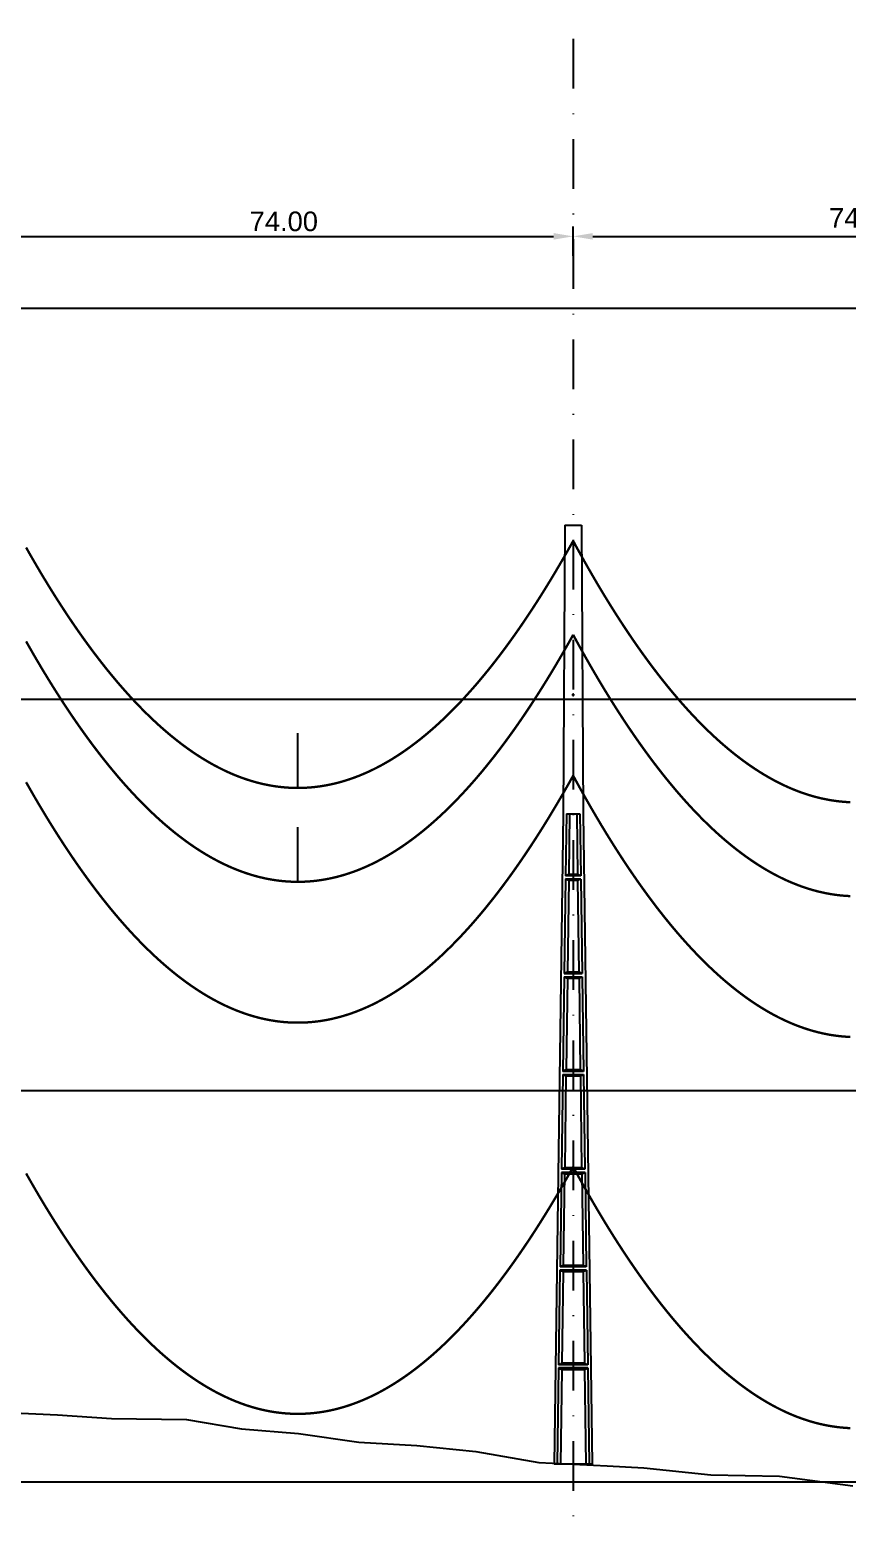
# Model space of a CAD drawing. Header units: metres. Extents: x -121 to 9872, y 3505 to 10721.
# Drawn here: x 1352.9 to 1457.3, y 9643.8 to 9835.5 of the extents above; entities that cross this region are included whole.
import ezdxf

# ---------------------------------------------------------------- set-up
doc = ezdxf.new("R2010")
doc.units = ezdxf.units.M
doc.header["$PDMODE"] = 2
doc.linetypes.add('DASHDOT', pattern=[25.4, 12.7, -6.35, 0, -6.35])
for name, color, linetype in [('CON-EOL- CA MAGNOLIA', 210, 'Continuous'), ('CON-EOL- CA ORCHID', 240, 'Continuous'), ('CON-EOL- FO', 101, 'Continuous'), ('CON-EOL- PROJEÇÃO', 22, 'Continuous'), ('cotas', 7, 'Continuous'), ('Grade', 9, 'Continuous'), ('Ind.Rot', 8, 'DASHDOT'), ('Modelo_CotaTerreno_Perfil', 7, 'Continuous'), ('POSTE DT', 7, 'Continuous')]:
    doc.layers.add(name, color=color, linetype=linetype)
doc.styles.get("Standard").update_dxf_attribs({"font": 'arial.ttf'})
doc.dimstyles.new('ISO-25', dxfattribs={"dimtxt": 2.5, "dimasz": 2.5, "dimexe": 1.25, "dimexo": 0.625, "dimtad": 1, "dimzin": 1, "dimtxsty": 'Standard', "dimcen": 2.5, "dimaunit": 1, "dimadec": 3, "dimazin": 3, "dimtfac": 1, "dimtmove": 0, "dimatfit": 3, "dimfxlon": 1, "dimarcsym": 0})

# ---------------------------------------------------------------- blocks, each defined once
blk = doc.blocks.new('*U1')
at = {"layer": 'POSTE DT', "extrusion": (0, 1, 0)}
for p, q in [((-3.31, 378.23), (-4.05, 262)), ((-3.31, 378.23), (3.31, 378.23)), ((3.31, 378.23), (4.06, 262)), ((-4.05, 262), (-7.72, 0)), ((-4.05, 262), (-4.05, 262)), ((-2.73, 262), (-3.08, 237.05)), ((-2.73, 262), (2.75, 262)), ((-1.42, 262), (-1.77, 237.57)), ((1.43, 262), (1.77, 237.57)), ((2.75, 262), (3.1, 237.05)), ((4.06, 262), (7.72, 0)), ((-3.1, 235.74), (-3.63, 197.65)), ((3.11, 235.73), (-3.1, 235.74)), ((3.1, 237.05), (-3.08, 237.05)), ((3.11, 235.73), (3.65, 197.65)), ((-1.8, 235.21), (-2.32, 198.19)), ((1.8, 235.21), (2.32, 198.19)), ((-3.65, 196.34), (-4.19, 158.25)), ((-2.35, 195.8), (-2.87, 158.8)), ((2.35, 195.8), (2.87, 158.8)), ((3.66, 196.34), (4.2, 158.25)), ((-4.21, 156.94), (-4.74, 118.85)), ((-2.9, 156.39), (-3.42, 119.41)), ((2.91, 156.39), (3.42, 119.41)), ((4.21, 156.94), (4.75, 118.85)), ((-4.76, 117.54), (-5.29, 79.45)), ((4.77, 117.54), (-4.76, 117.54)), ((4.75, 118.85), (-4.74, 118.85)), ((-3.46, 116.98), (-3.97, 80.02)), ((3.46, 116.98), (3.98, 80.02)), ((4.77, 117.54), (5.3, 79.45)), ((5.3, 79.45), (-5.29, 79.45)), ((-5.31, 78.14), (-5.85, 40.06)), ((5.32, 78.14), (-5.31, 78.14)), ((-4.01, 77.57), (-4.53, 40.63)), ((4.01, 77.57), (4.53, 40.63)), ((5.32, 78.14), (5.85, 40.06)), ((-5.86, 38.74), (-6.41, 0)), ((5.87, 38.74), (-5.86, 38.74)), ((5.85, 40.06), (-5.85, 40.06)), ((-4.56, 38.17), (-5.1, 0)), ((4.56, 38.17), (5.1, 0)), ((5.87, 38.74), (6.41, 0)), ((-6.41, 0), (-7.72, 0)), ((-5.1, 0), (-6.41, 0)), ((5.1, 0), (-5.1, 0)), ((6.41, 0), (5.1, 0)), ((7.72, 0), (6.41, 0))]:
    blk.add_line(p, q, dxfattribs=at)
at = {"layer": 'POSTE DT', "ltscale": 3}
for points in [[(-3.65, 196.34), (3.66, 196.34)], [(-3.63, 197.65), (3.65, 197.65)], [(4.2, 158.25), (-4.19, 158.25)], [(-4.21, 156.94), (4.21, 156.94)]]:
    blk.add_lwpolyline(points, dxfattribs=at)
at = {"layer": 'POSTE DT'}
for points, knots in [([(0.25, 309.94), (0.25, 309.93), (0.25, 309.93), (0.25, 309.92), (0.25, 309.91), (0.25, 309.9), (0.25, 309.89), (0.24, 309.85), (0.22, 309.82), (0.19, 309.77), (0.16, 309.74), (0.11, 309.71), (0.08, 309.7), (0.01, 309.68), (-0.02, 309.68), (-0.08, 309.7), (-0.11, 309.71), (-0.16, 309.74), (-0.18, 309.76), (-0.21, 309.8), (-0.22, 309.82), (-0.24, 309.85), (-0.24, 309.87), (-0.25, 309.89), (-0.25, 309.9), (-0.25, 309.92), (-0.25, 309.92), (-0.25, 309.93), (-0.25, 309.94), (-0.25, 309.95), (-0.25, 309.95), (-0.25, 309.96), (-0.25, 309.97), (-0.24, 310), (-0.23, 310.02), (-0.21, 310.07), (-0.2, 310.09), (-0.15, 310.14), (-0.13, 310.15), (-0.07, 310.18), (-0.03, 310.19), (0.03, 310.19), (0.06, 310.18), (0.12, 310.16), (0.14, 310.14), (0.18, 310.11), (0.2, 310.09), (0.21, 310.06), (0.22, 310.05), (0.23, 310.04), (0.24, 310.01), (0.24, 309.99), (0.25, 309.97), (0.25, 309.96), (0.25, 309.95), (0.25, 309.94), (0.25, 309.94), (0.25, 309.94), (0.25, 309.94)], [-54.728303, -54.728303, -54.728303, -54.728303, -54.309038, -54.309038, -53.647169, -53.647169, -52.532885, -52.532885, -48.86224, -48.86224, -45.282765, -45.282765, -41.52867, -41.52867, -37.867486, -37.867486, -34.454589, -34.454589, -31.301423, -31.301423, -28.48103, -28.48103, -26.961755, -26.961755, -25.7544, -25.7544, -25.136228, -25.136228, -24.64409, -24.64409, -24.094201, -24.094201, -23.191199, -23.191199, -20.494482, -20.494482, -17.342863, -17.342863, -13.645538, -13.645538, -9.835989, -9.835989, -6.296781, -6.296781, -3.005029, -3.005029, 0, 0, 0, 1.527594, 1.527594, 3.697216, 3.697216, 4.489727, 4.489727, 5.01438, 5.01438, 5.095313, 5.095313, 5.095313, 5.095313]), ([(-3.1, 235.74), (-2.88, 235.65), (-2.67, 235.56), (-2.23, 235.39), (-2.02, 235.3), (-1.8, 235.21)], [0.055576, 0.055576, 0.055576, 0.055576, 56.767409, 56.767409, 113.50757, 113.50757, 113.50757, 113.50757]), ([(-1.77, 237.57), (-1.99, 237.49), (-2.21, 237.4), (-2.64, 237.22), (-2.86, 237.14), (-3.08, 237.05)], [0, 0, 0, 0, 56.660495, 56.660495, 113.412826, 113.412826, 113.412826, 113.412826]), ([(1.77, 237.57), (1.18, 237.57), (0.59, 237.57), (-0.59, 237.57), (-1.18, 237.57), (-1.77, 237.57)], [0, 0, 0, 0, 67.306894, 67.306894, 134.614447, 134.614447, 134.614447, 134.614447]), ([(3.1, 237.05), (2.87, 237.14), (2.65, 237.23), (2.21, 237.4), (1.99, 237.49), (1.77, 237.57)], [0, 0, 0, 0, 56.738948, 56.738948, 113.38731, 113.38731, 113.38731, 113.38731]), ([(1.8, 235.21), (2.02, 235.3), (2.24, 235.38), (2.68, 235.56), (2.89, 235.65), (3.11, 235.73)], [0, 0, 0, 0, 56.845349, 56.845349, 113.599799, 113.599799, 113.599799, 113.599799]), ([(-1.8, 235.21), (-1.2, 235.21), (-0.6, 235.21), (0.6, 235.21), (1.2, 235.21), (1.8, 235.21)], [0, 0, 0, 0, 68.567797, 68.567797, 137.136247, 137.136247, 137.136247, 137.136247]), ([(-3.65, 196.34), (-3.43, 196.25), (-3.22, 196.16), (-2.78, 195.98), (-2.57, 195.89), (-2.35, 195.8)], [0.054307, 0.054307, 0.054307, 0.054307, 63.527131, 63.527131, 127.063246, 127.063246, 127.063246, 127.063246]), ([(-2.32, 198.19), (-2.54, 198.1), (-2.76, 198.01), (-3.2, 197.83), (-3.41, 197.74), (-3.63, 197.65)], [0, 0, 0, 0, 63.412073, 63.412073, 126.777421, 126.777421, 126.777421, 126.777421]), ([(-2.35, 195.8), (-1.57, 195.8), (-0.78, 195.8), (0.79, 195.8), (1.57, 195.8), (2.35, 195.8)], [0, 0, 0, 0, 89.585713, 89.585713, 179.17191, 179.17191, 179.17191, 179.17191]), ([(2.32, 198.19), (1.55, 198.19), (0.77, 198.19), (-0.77, 198.19), (-1.55, 198.19), (-2.32, 198.19)], [0, 0, 0, 0, 88.31008, 88.31008, 176.620652, 176.620652, 176.620652, 176.620652]), ([(3.65, 197.65), (3.43, 197.74), (3.2, 197.83), (2.76, 198.01), (2.54, 198.1), (2.32, 198.19)], [0, 0, 0, 0, 63.488119, 63.488119, 126.880939, 126.880939, 126.880939, 126.880939]), ([(2.35, 195.8), (2.57, 195.89), (2.79, 195.98), (3.23, 196.16), (3.45, 196.25), (3.66, 196.34)], [0, 0, 0, 0, 63.60246, 63.60246, 127.109696, 127.109696, 127.109696, 127.109696]), ([(-2.87, 158.8), (-3.09, 158.71), (-3.31, 158.62), (-3.75, 158.43), (-3.97, 158.34), (-4.19, 158.25)], [0, 0, 0, 0, 70.301707, 70.301707, 140.590947, 140.590947, 140.590947, 140.590947]), ([(2.87, 158.8), (1.92, 158.8), (0.96, 158.8), (-0.96, 158.8), (-1.91, 158.8), (-2.87, 158.8)], [0, 0, 0, 0, 109.314454, 109.314454, 218.629264, 218.629264, 218.629264, 218.629264]), ([(4.2, 158.25), (3.98, 158.34), (3.76, 158.44), (3.31, 158.62), (3.09, 158.71), (2.87, 158.8)], [0, 0, 0, 0, 70.379198, 70.379198, 140.659718, 140.659718, 140.659718, 140.659718]), ([(-4.21, 156.94), (-3.99, 156.85), (-3.77, 156.75), (-3.34, 156.57), (-3.12, 156.48), (-2.9, 156.39)], [0.053423, 0.053423, 0.053423, 0.053423, 70.429742, 70.429742, 140.90167, 140.90167, 140.90167, 140.90167]), ([(-2.9, 156.39), (-1.94, 156.39), (-0.97, 156.39), (0.97, 156.39), (1.94, 156.39), (2.91, 156.39)], [0, 0, 0, 0, 110.60219, 110.60219, 221.20473, 221.20473, 221.20473, 221.20473]), ([(2.91, 156.39), (3.12, 156.48), (3.34, 156.57), (3.78, 156.75), (4, 156.85), (4.21, 156.94)], [0, 0, 0, 0, 70.506649, 70.506649, 140.914701, 140.914701, 140.914701, 140.914701]), ([(-4.76, 117.54), (-4.54, 117.45), (-4.32, 117.35), (-3.89, 117.17), (-3.67, 117.07), (-3.46, 116.98)], [0.052784, 0.052784, 0.052784, 0.052784, 77.438432, 77.438432, 154.950301, 154.950301, 154.950301, 154.950301]), ([(-3.42, 119.41), (-3.64, 119.32), (-3.86, 119.23), (-4.3, 119.04), (-4.52, 118.95), (-4.74, 118.85)], [0, 0, 0, 0, 77.299547, 77.299547, 154.618634, 154.618634, 154.618634, 154.618634]), ([(-3.46, 116.98), (-2.3, 116.98), (-1.15, 116.98), (1.15, 116.98), (2.31, 116.98), (3.46, 116.98)], [0, 0, 0, 0, 131.617604, 131.617604, 263.235447, 263.235447, 263.235447, 263.235447]), ([(3.42, 119.41), (2.28, 119.41), (1.14, 119.41), (-1.14, 119.41), (-2.28, 119.41), (-3.42, 119.41)], [0, 0, 0, 0, 130.319901, 130.319901, 260.640046, 260.640046, 260.640046, 260.640046]), ([(4.75, 118.85), (4.53, 118.95), (4.31, 119.04), (3.87, 119.23), (3.64, 119.32), (3.42, 119.41)], [0, 0, 0, 0, 77.381597, 77.381597, 154.66183, 154.66183, 154.66183, 154.66183]), ([(3.46, 116.98), (3.68, 117.07), (3.89, 117.17), (4.33, 117.35), (4.55, 117.45), (4.77, 117.54)], [0, 0, 0, 0, 77.520013, 77.520013, 154.938747, 154.938747, 154.938747, 154.938747]), ([(-3.97, 80.02), (-4.19, 79.93), (-4.41, 79.83), (-4.85, 79.64), (-5.07, 79.55), (-5.29, 79.45)], [0, 0, 0, 0, 84.379671, 84.379671, 168.809376, 168.809376, 168.809376, 168.809376]), ([(3.98, 80.02), (2.65, 80.02), (1.33, 80.02), (-1.32, 80.02), (-2.65, 80.02), (-3.97, 80.02)], [0, 0, 0, 0, 151.326157, 151.326157, 302.652465, 302.652465, 302.652465, 302.652465]), ([(5.3, 79.45), (5.08, 79.55), (4.86, 79.64), (4.42, 79.83), (4.2, 79.93), (3.98, 80.02)], [0, 0, 0, 0, 84.46863, 84.46863, 168.833721, 168.833721, 168.833721, 168.833721]), ([(-5.31, 78.14), (-5.09, 78.05), (-4.88, 77.95), (-4.44, 77.76), (-4.23, 77.67), (-4.01, 77.57)], [0.052308, 0.052308, 0.052308, 0.052308, 84.527725, 84.527725, 169.158824, 169.158824, 169.158824, 169.158824]), ([(-4.01, 77.57), (-2.67, 77.57), (-1.34, 77.57), (1.34, 77.57), (2.67, 77.57), (4.01, 77.57)], [0, 0, 0, 0, 152.632212, 152.632212, 305.264569, 305.264569, 305.264569, 305.264569]), ([(4.01, 77.57), (4.23, 77.67), (4.45, 77.76), (4.88, 77.95), (5.1, 78.05), (5.32, 78.14)], [0, 0, 0, 0, 84.616316, 84.616316, 169.129178, 169.129178, 169.129178, 169.129178]), ([(-5.86, 38.74), (-5.65, 38.65), (-5.43, 38.55), (-5, 38.36), (-4.78, 38.26), (-4.56, 38.17)], [0.026524, 0.026524, 0.026524, 0.026524, 91.679563, 91.679563, 183.466041, 183.466041, 183.466041, 183.466041]), ([(-4.53, 40.63), (-4.75, 40.53), (-4.97, 40.44), (-5.41, 40.25), (-5.63, 40.15), (-5.85, 40.06)], [0, 0, 0, 0, 91.523648, 91.523648, 183.126775, 183.126775, 183.126775, 183.126775]), ([(-4.56, 38.17), (-3.04, 38.17), (-1.52, 38.17), (1.52, 38.17), (3.04, 38.17), (4.56, 38.17)], [0, 0, 0, 0, 173.646192, 173.646192, 347.292451, 347.292451, 347.292451, 347.292451]), ([(4.53, 40.63), (3.02, 40.63), (1.51, 40.63), (-1.51, 40.63), (-3.02, 40.63), (-4.53, 40.63)], [0, 0, 0, 0, 172.33304, 172.33304, 344.666151, 344.666151, 344.666151, 344.666151]), ([(5.85, 40.06), (5.63, 40.15), (5.41, 40.25), (4.97, 40.44), (4.75, 40.53), (4.53, 40.63)], [0, 0, 0, 0, 91.621326, 91.621326, 183.137324, 183.137324, 183.137324, 183.137324]), ([(4.56, 38.17), (4.78, 38.26), (5, 38.36), (5.43, 38.55), (5.65, 38.65), (5.87, 38.74)], [0, 0, 0, 0, 91.776928, 91.776928, 183.448614, 183.448614, 183.448614, 183.448614])]:
    blk.add_open_spline(points, degree=3, knots=knots, dxfattribs=at)
blk = doc.blocks.new('*D59')
at = {"layer": 'cotas', "color": 0, "lineweight": -2, "transparency": 16777216}
for p, q in [((1348.31, 9808.17), (1348.31, 9810.42)), ((1422.31, 9808.17), (1422.31, 9810.42)), ((1350.81, 9809.17), (1419.81, 9809.17))]:
    blk.add_line(p, q, dxfattribs=at)
at = {"layer": 'cotas', "color": 0, "transparency": 16777216}
for points in [[(1350.81, 9809.59), (1350.81, 9808.75), (1348.31, 9809.17)], [(1419.81, 9809.59), (1419.81, 9808.75), (1422.31, 9809.17)]]:
    blk.add_solid(points, dxfattribs=at)
at = {"layer": 'Defpoints', "color": 0, "transparency": 16777216}
for p in [(1422.31, 9809.17), (1348.31, 9779.01), (1422.31, 9772.24)]:
    blk.add_point(p, dxfattribs=at)
at = {"layer": 'cotas', "color": 0, "transparency": 16777216, "insert": (1385.31, 9811.07), "char_height": 2.5, "attachment_point": 5}
blk.add_mtext('74.00', dxfattribs=at)
blk = doc.blocks.new('*D60')
at = {"layer": 'cotas', "color": 0, "lineweight": -2, "transparency": 16777216}
for p, q in [((1422.31, 9806.67), (1422.31, 9810.42)), ((1496.49, 9806.67), (1496.49, 9810.42)), ((1424.81, 9809.17), (1493.99, 9809.17))]:
    blk.add_line(p, q, dxfattribs=at)
at = {"layer": 'cotas', "color": 0, "transparency": 16777216}
for points in [[(1424.81, 9809.59), (1424.81, 9808.75), (1422.31, 9809.17)], [(1493.99, 9809.59), (1493.99, 9808.75), (1496.49, 9809.17)]]:
    blk.add_solid(points, dxfattribs=at)
at = {"layer": 'Defpoints', "color": 0, "transparency": 16777216}
for p in [(1496.49, 9809.17), (1496.49, 9775.55), (1422.31, 9772.24)]:
    blk.add_point(p, dxfattribs=at)
at = {"layer": 'cotas', "color": 0, "transparency": 16777216, "insert": (1459.4, 9811.3), "char_height": 2.5, "attachment_point": 5}
blk.add_mtext('74,18', dxfattribs=at)

msp = doc.modelspace()

# ---------------------------------------------------------------- linework, layer by layer
at = {"layer": 'CON-EOL- CA MAGNOLIA'}
msp.add_line((1387.1, 9738.669), (1387.1, 9745.669), dxfattribs=at)
at = {"layer": 'CON-EOL- CA MAGNOLIA', "const_width": 0.3}
for points in [[(1352.36, 9769.403), (1352.728, 9768.753), (1353.096, 9768.111), (1353.464, 9767.475), (1353.832, 9766.846), (1354.201, 9766.225), (1354.569, 9765.61), (1354.937, 9765.002), (1355.305, 9764.402), (1355.673, 9763.808), (1356.041, 9763.221), (1356.41, 9762.641), (1356.778, 9762.069), (1357.146, 9761.503), (1357.514, 9760.944), (1357.882, 9760.392), (1358.25, 9759.847), (1358.618, 9759.309), (1358.987, 9758.778), (1359.355, 9758.254), (1359.723, 9757.737), (1360.091, 9757.227), (1360.459, 9756.723), (1360.827, 9756.227), (1361.196, 9755.738), (1361.564, 9755.255), (1361.932, 9754.78), (1362.3, 9754.312), (1362.668, 9753.85), (1363.036, 9753.395), (1363.405, 9752.948), (1363.773, 9752.507), (1364.141, 9752.073), (1364.509, 9751.646), (1364.877, 9751.226), (1365.245, 9750.813), (1365.613, 9750.407), (1365.982, 9750.008), (1366.35, 9749.616), (1366.718, 9749.23), (1367.086, 9748.852), (1367.454, 9748.481), (1367.822, 9748.116), (1368.191, 9747.759), (1368.559, 9747.408), (1368.927, 9747.064), (1369.295, 9746.727), (1369.663, 9746.397), (1370.031, 9746.074), (1370.4, 9745.758), (1370.768, 9745.449), (1371.136, 9745.146), (1371.504, 9744.851), (1371.872, 9744.562), (1372.24, 9744.281), (1372.609, 9744.006), (1372.977, 9743.738), (1373.345, 9743.477), (1373.713, 9743.223), (1374.081, 9742.976), (1374.449, 9742.736), (1374.817, 9742.503), (1375.186, 9742.276), (1375.554, 9742.057), (1375.922, 9741.844), (1376.29, 9741.638), (1376.658, 9741.44), (1377.026, 9741.248), (1377.395, 9741.063), (1377.763, 9740.884), (1378.131, 9740.713), (1378.499, 9740.549), (1378.867, 9740.391), (1379.235, 9740.241), (1379.604, 9740.097), (1379.972, 9739.96), (1380.34, 9739.831), (1380.708, 9739.708), (1381.076, 9739.591), (1381.444, 9739.482), (1381.812, 9739.38), (1382.181, 9739.284), (1382.549, 9739.196), (1382.917, 9739.114), (1383.285, 9739.039), (1383.653, 9738.971), (1384.021, 9738.91), (1384.39, 9738.856), (1384.758, 9738.809), (1385.126, 9738.769), (1385.494, 9738.735), (1385.862, 9738.708), (1386.23, 9738.689), (1386.599, 9738.676), (1386.967, 9738.67), (1387.335, 9738.671), (1387.703, 9738.679), (1388.071, 9738.693), (1388.439, 9738.715), (1388.808, 9738.744), (1389.176, 9738.779), (1389.544, 9738.821), (1389.912, 9738.87), (1390.28, 9738.926), (1390.648, 9738.989), (1391.016, 9739.059), (1391.385, 9739.136), (1391.753, 9739.219), (1392.121, 9739.31), (1392.489, 9739.407), (1392.857, 9739.511), (1393.225, 9739.622), (1393.594, 9739.74), (1393.962, 9739.865), (1394.33, 9739.997), (1394.698, 9740.136), (1395.066, 9740.281), (1395.434, 9740.434), (1395.803, 9740.593), (1396.171, 9740.759), (1396.539, 9740.933), (1396.907, 9741.112), (1397.275, 9741.299), (1397.643, 9741.493), (1398.011, 9741.694), (1398.38, 9741.902), (1398.748, 9742.116), (1399.116, 9742.337), (1399.484, 9742.566), (1399.852, 9742.801), (1400.22, 9743.043), (1400.589, 9743.292), (1400.957, 9743.548), (1401.325, 9743.811), (1401.693, 9744.08), (1402.061, 9744.357), (1402.429, 9744.64), (1402.798, 9744.931), (1403.166, 9745.228), (1403.534, 9745.532), (1403.902, 9745.844), (1404.27, 9746.162), (1404.638, 9746.487), (1405.007, 9746.818), (1405.375, 9747.157), (1405.743, 9747.503), (1406.111, 9747.856), (1406.479, 9748.215), (1406.847, 9748.582), (1407.215, 9748.955), (1407.584, 9749.335), (1407.952, 9749.722), (1408.32, 9750.117), (1408.688, 9750.518), (1409.056, 9750.926), (1409.424, 9751.341), (1409.793, 9751.762), (1410.161, 9752.191), (1410.529, 9752.627), (1410.897, 9753.069), (1411.265, 9753.519), (1411.633, 9753.976), (1412.002, 9754.439), (1412.37, 9754.909), (1412.738, 9755.387), (1413.106, 9755.871), (1413.474, 9756.362), (1413.842, 9756.86), (1414.21, 9757.366), (1414.579, 9757.878), (1414.947, 9758.397), (1415.315, 9758.923), (1415.683, 9759.456), (1416.051, 9759.995), (1416.419, 9760.542), (1416.788, 9761.096), (1417.156, 9761.657), (1417.524, 9762.225), (1417.892, 9762.799), (1418.26, 9763.381), (1418.628, 9763.97), (1418.997, 9764.565), (1419.365, 9765.168), (1419.733, 9765.777), (1420.101, 9766.394), (1420.469, 9767.018), (1420.837, 9767.648), (1421.206, 9768.286), (1421.574, 9768.93), (1421.942, 9769.582), (1422.31, 9770.24)], [(1422.31, 9770.24), (1422.679, 9769.561), (1423.048, 9768.888), (1423.417, 9768.223), (1423.786, 9767.565), (1424.155, 9766.914), (1424.524, 9766.27), (1424.893, 9765.633), (1425.262, 9765.003), (1425.631, 9764.379), (1426, 9763.763), (1426.369, 9763.154), (1426.739, 9762.552), (1427.108, 9761.957), (1427.477, 9761.369), (1427.846, 9760.788), (1428.215, 9760.214), (1428.584, 9759.647), (1428.953, 9759.087), (1429.322, 9758.534), (1429.691, 9757.988), (1430.06, 9757.449), (1430.429, 9756.917), (1430.798, 9756.392), (1431.167, 9755.874), (1431.536, 9755.363), (1431.905, 9754.859), (1432.274, 9754.362), (1432.643, 9753.872), (1433.012, 9753.388), (1433.381, 9752.912), (1433.75, 9752.443), (1434.119, 9751.981), (1434.488, 9751.526), (1434.858, 9751.077), (1435.227, 9750.636), (1435.596, 9750.202), (1435.965, 9749.774), (1436.334, 9749.354), (1436.703, 9748.94), (1437.072, 9748.534), (1437.441, 9748.134), (1437.81, 9747.742), (1438.179, 9747.356), (1438.548, 9746.977), (1438.917, 9746.606), (1439.286, 9746.241), (1439.655, 9745.883), (1440.024, 9745.532), (1440.393, 9745.188), (1440.762, 9744.851), (1441.131, 9744.521), (1441.5, 9744.198), (1441.869, 9743.882), (1442.238, 9743.573), (1442.607, 9743.271), (1442.977, 9742.975), (1443.346, 9742.687), (1443.715, 9742.406), (1444.084, 9742.131), (1444.453, 9741.863), (1444.822, 9741.603), (1445.191, 9741.349), (1445.56, 9741.102), (1445.929, 9740.863), (1446.298, 9740.63), (1446.667, 9740.404), (1447.036, 9740.185), (1447.405, 9739.973), (1447.774, 9739.768), (1448.143, 9739.569), (1448.512, 9739.378), (1448.881, 9739.193), (1449.25, 9739.016), (1449.619, 9738.845), (1449.988, 9738.682), (1450.357, 9738.525), (1450.726, 9738.376), (1451.095, 9738.233), (1451.465, 9738.097), (1451.834, 9737.968), (1452.203, 9737.846), (1452.572, 9737.731), (1452.941, 9737.622), (1453.31, 9737.521), (1453.679, 9737.427), (1454.048, 9737.339), (1454.417, 9737.259), (1454.786, 9737.185), (1455.155, 9737.118), (1455.524, 9737.059), (1455.893, 9737.006), (1456.262, 9736.96), (1456.631, 9736.921), (1457, 9736.889), (1457.369, 9736.863), (1457.738, 9736.845)]]:
    msp.add_lwpolyline(points, dxfattribs=at)
at = {"layer": 'CON-EOL- CA ORCHID'}
msp.add_line((1387.1, 9726.669), (1387.1, 9733.67), dxfattribs=at)
msp.add_line((1387.1, 9726.669), (1387.1, 9733.67), dxfattribs=at)
at = {"layer": 'CON-EOL- CA ORCHID', "const_width": 0.3}
for points in [[(1352.36, 9757.403), (1352.728, 9756.753), (1353.096, 9756.111), (1353.464, 9755.475), (1353.832, 9754.846), (1354.201, 9754.225), (1354.569, 9753.61), (1354.937, 9753.002), (1355.305, 9752.402), (1355.673, 9751.808), (1356.041, 9751.221), (1356.41, 9750.641), (1356.778, 9750.069), (1357.146, 9749.503), (1357.514, 9748.944), (1357.882, 9748.392), (1358.25, 9747.847), (1358.618, 9747.309), (1358.987, 9746.778), (1359.355, 9746.254), (1359.723, 9745.737), (1360.091, 9745.227), (1360.459, 9744.724), (1360.827, 9744.227), (1361.196, 9743.738), (1361.564, 9743.256), (1361.932, 9742.78), (1362.3, 9742.312), (1362.668, 9741.85), (1363.036, 9741.395), (1363.405, 9740.948), (1363.773, 9740.507), (1364.141, 9740.073), (1364.509, 9739.646), (1364.877, 9739.226), (1365.245, 9738.813), (1365.613, 9738.407), (1365.982, 9738.008), (1366.35, 9737.616), (1366.718, 9737.231), (1367.086, 9736.852), (1367.454, 9736.481), (1367.822, 9736.116), (1368.191, 9735.758), (1368.559, 9735.408), (1368.927, 9735.064), (1369.295, 9734.727), (1369.663, 9734.397), (1370.031, 9734.074), (1370.4, 9733.758), (1370.768, 9733.449), (1371.136, 9733.146), (1371.504, 9732.851), (1371.872, 9732.562), (1372.24, 9732.281), (1372.609, 9732.006), (1372.977, 9731.738), (1373.345, 9731.477), (1373.713, 9731.223), (1374.081, 9730.976), (1374.449, 9730.736), (1374.817, 9730.503), (1375.186, 9730.276), (1375.554, 9730.057), (1375.922, 9729.844), (1376.29, 9729.638), (1376.658, 9729.44), (1377.026, 9729.248), (1377.395, 9729.063), (1377.763, 9728.884), (1378.131, 9728.713), (1378.499, 9728.549), (1378.867, 9728.391), (1379.235, 9728.241), (1379.604, 9728.097), (1379.972, 9727.96), (1380.34, 9727.83), (1380.708, 9727.707), (1381.076, 9727.591), (1381.444, 9727.482), (1381.812, 9727.38), (1382.181, 9727.284), (1382.549, 9727.196), (1382.917, 9727.114), (1383.285, 9727.039), (1383.653, 9726.971), (1384.021, 9726.91), (1384.39, 9726.856), (1384.758, 9726.809), (1385.126, 9726.769), (1385.494, 9726.735), (1385.862, 9726.708), (1386.23, 9726.689), (1386.599, 9726.676), (1386.967, 9726.67), (1387.335, 9726.671), (1387.703, 9726.679), (1388.071, 9726.693), (1388.439, 9726.715), (1388.808, 9726.744), (1389.176, 9726.779), (1389.544, 9726.821), (1389.912, 9726.87), (1390.28, 9726.926), (1390.648, 9726.989), (1391.016, 9727.059), (1391.385, 9727.136), (1391.753, 9727.219), (1392.121, 9727.31), (1392.489, 9727.407), (1392.857, 9727.511), (1393.225, 9727.622), (1393.594, 9727.74), (1393.962, 9727.865), (1394.33, 9727.997), (1394.698, 9728.136), (1395.066, 9728.281), (1395.434, 9728.434), (1395.803, 9728.593), (1396.171, 9728.759), (1396.539, 9728.932), (1396.907, 9729.113), (1397.275, 9729.299), (1397.643, 9729.493), (1398.011, 9729.694), (1398.38, 9729.902), (1398.748, 9730.116), (1399.116, 9730.337), (1399.484, 9730.566), (1399.852, 9730.801), (1400.22, 9731.043), (1400.589, 9731.292), (1400.957, 9731.548), (1401.325, 9731.811), (1401.693, 9732.08), (1402.061, 9732.357), (1402.429, 9732.64), (1402.798, 9732.931), (1403.166, 9733.228), (1403.534, 9733.532), (1403.902, 9733.844), (1404.27, 9734.162), (1404.638, 9734.487), (1405.007, 9734.818), (1405.375, 9735.157), (1405.743, 9735.503), (1406.111, 9735.856), (1406.479, 9736.215), (1406.847, 9736.582), (1407.215, 9736.955), (1407.584, 9737.335), (1407.952, 9737.722), (1408.32, 9738.117), (1408.688, 9738.518), (1409.056, 9738.926), (1409.424, 9739.341), (1409.793, 9739.762), (1410.161, 9740.191), (1410.529, 9740.627), (1410.897, 9741.069), (1411.265, 9741.519), (1411.633, 9741.976), (1412.002, 9742.439), (1412.37, 9742.909), (1412.738, 9743.387), (1413.106, 9743.871), (1413.474, 9744.362), (1413.842, 9744.86), (1414.21, 9745.366), (1414.579, 9745.878), (1414.947, 9746.397), (1415.315, 9746.923), (1415.683, 9747.456), (1416.051, 9747.995), (1416.419, 9748.542), (1416.788, 9749.096), (1417.156, 9749.657), (1417.524, 9750.225), (1417.892, 9750.799), (1418.26, 9751.381), (1418.628, 9751.97), (1418.997, 9752.565), (1419.365, 9753.168), (1419.733, 9753.777), (1420.101, 9754.394), (1420.469, 9755.018), (1420.837, 9755.648), (1421.206, 9756.286), (1421.574, 9756.93), (1421.942, 9757.582), (1422.31, 9758.24)], [(1352.36, 9757.403), (1352.728, 9756.753), (1353.096, 9756.111), (1353.464, 9755.475), (1353.832, 9754.846), (1354.201, 9754.225), (1354.569, 9753.61), (1354.937, 9753.002), (1355.305, 9752.402), (1355.673, 9751.808), (1356.041, 9751.221), (1356.41, 9750.641), (1356.778, 9750.069), (1357.146, 9749.503), (1357.514, 9748.944), (1357.882, 9748.392), (1358.25, 9747.847), (1358.618, 9747.309), (1358.987, 9746.778), (1359.355, 9746.254), (1359.723, 9745.737), (1360.091, 9745.227), (1360.459, 9744.724), (1360.827, 9744.227), (1361.196, 9743.738), (1361.564, 9743.255), (1361.932, 9742.78), (1362.3, 9742.312), (1362.668, 9741.85), (1363.036, 9741.395), (1363.405, 9740.948), (1363.773, 9740.507), (1364.141, 9740.073), (1364.509, 9739.646), (1364.877, 9739.226), (1365.245, 9738.813), (1365.613, 9738.407), (1365.982, 9738.008), (1366.35, 9737.616), (1366.718, 9737.23), (1367.086, 9736.852), (1367.454, 9736.481), (1367.822, 9736.116), (1368.191, 9735.759), (1368.559, 9735.408), (1368.927, 9735.064), (1369.295, 9734.727), (1369.663, 9734.397), (1370.031, 9734.074), (1370.4, 9733.758), (1370.768, 9733.449), (1371.136, 9733.146), (1371.504, 9732.851), (1371.872, 9732.562), (1372.24, 9732.281), (1372.609, 9732.006), (1372.977, 9731.738), (1373.345, 9731.477), (1373.713, 9731.223), (1374.081, 9730.976), (1374.449, 9730.736), (1374.817, 9730.503), (1375.186, 9730.276), (1375.554, 9730.057), (1375.922, 9729.844), (1376.29, 9729.638), (1376.658, 9729.44), (1377.026, 9729.248), (1377.395, 9729.063), (1377.763, 9728.885), (1378.131, 9728.713), (1378.499, 9728.549), (1378.867, 9728.391), (1379.235, 9728.241), (1379.604, 9728.097), (1379.972, 9727.96), (1380.34, 9727.831), (1380.708, 9727.708), (1381.076, 9727.591), (1381.444, 9727.482), (1381.812, 9727.38), (1382.181, 9727.284), (1382.549, 9727.196), (1382.917, 9727.114), (1383.285, 9727.039), (1383.653, 9726.971), (1384.021, 9726.91), (1384.39, 9726.856), (1384.758, 9726.809), (1385.126, 9726.769), (1385.494, 9726.735), (1385.862, 9726.708), (1386.23, 9726.689), (1386.599, 9726.676), (1386.967, 9726.67), (1387.335, 9726.671), (1387.703, 9726.679), (1388.071, 9726.693), (1388.439, 9726.715), (1388.808, 9726.744), (1389.176, 9726.779), (1389.544, 9726.821), (1389.912, 9726.87), (1390.28, 9726.926), (1390.648, 9726.989), (1391.016, 9727.059), (1391.385, 9727.136), (1391.753, 9727.219), (1392.121, 9727.31), (1392.489, 9727.407), (1392.857, 9727.511), (1393.225, 9727.622), (1393.594, 9727.74), (1393.962, 9727.865), (1394.33, 9727.997), (1394.698, 9728.136), (1395.066, 9728.281), (1395.434, 9728.434), (1395.803, 9728.593), (1396.171, 9728.759), (1396.539, 9728.932), (1396.907, 9729.112), (1397.275, 9729.299), (1397.643, 9729.493), (1398.011, 9729.694), (1398.38, 9729.902), (1398.748, 9730.116), (1399.116, 9730.337), (1399.484, 9730.566), (1399.852, 9730.801), (1400.22, 9731.043), (1400.589, 9731.292), (1400.957, 9731.548), (1401.325, 9731.811), (1401.693, 9732.08), (1402.061, 9732.357), (1402.429, 9732.64), (1402.798, 9732.931), (1403.166, 9733.228), (1403.534, 9733.532), (1403.902, 9733.844), (1404.27, 9734.162), (1404.638, 9734.487), (1405.007, 9734.818), (1405.375, 9735.157), (1405.743, 9735.503), (1406.111, 9735.856), (1406.479, 9736.215), (1406.847, 9736.582), (1407.215, 9736.955), (1407.584, 9737.335), (1407.952, 9737.722), (1408.32, 9738.117), (1408.688, 9738.518), (1409.056, 9738.926), (1409.424, 9739.341), (1409.793, 9739.762), (1410.161, 9740.191), (1410.529, 9740.627), (1410.897, 9741.069), (1411.265, 9741.519), (1411.633, 9741.976), (1412.002, 9742.439), (1412.37, 9742.909), (1412.738, 9743.387), (1413.106, 9743.871), (1413.474, 9744.362), (1413.842, 9744.86), (1414.21, 9745.366), (1414.579, 9745.878), (1414.947, 9746.397), (1415.315, 9746.923), (1415.683, 9747.456), (1416.051, 9747.995), (1416.419, 9748.542), (1416.788, 9749.096), (1417.156, 9749.657), (1417.524, 9750.225), (1417.892, 9750.799), (1418.26, 9751.381), (1418.628, 9751.97), (1418.997, 9752.565), (1419.365, 9753.168), (1419.733, 9753.777), (1420.101, 9754.394), (1420.469, 9755.018), (1420.837, 9755.648), (1421.206, 9756.285), (1421.574, 9756.93), (1421.942, 9757.582), (1422.31, 9758.24)], [(1422.31, 9758.24), (1422.679, 9757.561), (1423.048, 9756.888), (1423.417, 9756.223), (1423.786, 9755.565), (1424.155, 9754.914), (1424.524, 9754.27), (1424.893, 9753.633), (1425.262, 9753.003), (1425.631, 9752.379), (1426, 9751.763), (1426.369, 9751.154), (1426.739, 9750.552), (1427.108, 9749.957), (1427.477, 9749.369), (1427.846, 9748.788), (1428.215, 9748.214), (1428.584, 9747.647), (1428.953, 9747.087), (1429.322, 9746.534), (1429.691, 9745.988), (1430.06, 9745.449), (1430.429, 9744.917), (1430.798, 9744.392), (1431.167, 9743.874), (1431.536, 9743.363), (1431.905, 9742.859), (1432.274, 9742.362), (1432.643, 9741.872), (1433.012, 9741.388), (1433.381, 9740.912), (1433.75, 9740.443), (1434.119, 9739.981), (1434.488, 9739.526), (1434.858, 9739.077), (1435.227, 9738.636), (1435.596, 9738.202), (1435.965, 9737.774), (1436.334, 9737.354), (1436.703, 9736.94), (1437.072, 9736.534), (1437.441, 9736.134), (1437.81, 9735.742), (1438.179, 9735.356), (1438.548, 9734.977), (1438.917, 9734.606), (1439.286, 9734.241), (1439.655, 9733.883), (1440.024, 9733.532), (1440.393, 9733.188), (1440.762, 9732.851), (1441.131, 9732.521), (1441.5, 9732.198), (1441.869, 9731.882), (1442.238, 9731.573), (1442.607, 9731.271), (1442.977, 9730.975), (1443.346, 9730.687), (1443.715, 9730.406), (1444.084, 9730.131), (1444.453, 9729.863), (1444.822, 9729.603), (1445.191, 9729.349), (1445.56, 9729.102), (1445.929, 9728.863), (1446.298, 9728.63), (1446.667, 9728.404), (1447.036, 9728.185), (1447.405, 9727.973), (1447.774, 9727.767), (1448.143, 9727.569), (1448.512, 9727.378), (1448.881, 9727.193), (1449.25, 9727.016), (1449.619, 9726.845), (1449.988, 9726.682), (1450.357, 9726.525), (1450.726, 9726.376), (1451.095, 9726.233), (1451.465, 9726.097), (1451.834, 9725.968), (1452.203, 9725.846), (1452.572, 9725.731), (1452.941, 9725.622), (1453.31, 9725.521), (1453.679, 9725.427), (1454.048, 9725.339), (1454.417, 9725.259), (1454.786, 9725.185), (1455.155, 9725.118), (1455.524, 9725.059), (1455.893, 9725.006), (1456.262, 9724.96), (1456.631, 9724.921), (1457, 9724.889), (1457.369, 9724.863), (1457.738, 9724.845)]]:
    msp.add_lwpolyline(points, dxfattribs=at)
at = {"layer": 'CON-EOL- FO', "const_width": 0.3}
for points in [[(1352.36, 9739.403), (1352.728, 9738.753), (1353.096, 9738.111), (1353.464, 9737.475), (1353.832, 9736.846), (1354.201, 9736.225), (1354.569, 9735.61), (1354.937, 9735.002), (1355.305, 9734.402), (1355.673, 9733.808), (1356.041, 9733.221), (1356.41, 9732.641), (1356.778, 9732.069), (1357.146, 9731.503), (1357.514, 9730.944), (1357.882, 9730.392), (1358.25, 9729.847), (1358.618, 9729.309), (1358.987, 9728.778), (1359.355, 9728.254), (1359.723, 9727.737), (1360.091, 9727.227), (1360.459, 9726.724), (1360.827, 9726.227), (1361.196, 9725.738), (1361.564, 9725.256), (1361.932, 9724.78), (1362.3, 9724.312), (1362.668, 9723.85), (1363.036, 9723.395), (1363.405, 9722.948), (1363.773, 9722.507), (1364.141, 9722.073), (1364.509, 9721.646), (1364.877, 9721.226), (1365.245, 9720.813), (1365.613, 9720.407), (1365.982, 9720.008), (1366.35, 9719.616), (1366.718, 9719.231), (1367.086, 9718.852), (1367.454, 9718.481), (1367.822, 9718.116), (1368.191, 9717.758), (1368.559, 9717.408), (1368.927, 9717.064), (1369.295, 9716.727), (1369.663, 9716.397), (1370.031, 9716.074), (1370.4, 9715.758), (1370.768, 9715.449), (1371.136, 9715.146), (1371.504, 9714.851), (1371.872, 9714.562), (1372.24, 9714.281), (1372.609, 9714.006), (1372.977, 9713.738), (1373.345, 9713.477), (1373.713, 9713.223), (1374.081, 9712.976), (1374.449, 9712.736), (1374.817, 9712.503), (1375.186, 9712.276), (1375.554, 9712.057), (1375.922, 9711.844), (1376.29, 9711.638), (1376.658, 9711.44), (1377.026, 9711.248), (1377.395, 9711.063), (1377.763, 9710.884), (1378.131, 9710.713), (1378.499, 9710.549), (1378.867, 9710.391), (1379.235, 9710.241), (1379.604, 9710.097), (1379.972, 9709.96), (1380.34, 9709.83), (1380.708, 9709.707), (1381.076, 9709.591), (1381.444, 9709.482), (1381.812, 9709.38), (1382.181, 9709.284), (1382.549, 9709.196), (1382.917, 9709.114), (1383.285, 9709.039), (1383.653, 9708.971), (1384.021, 9708.91), (1384.39, 9708.856), (1384.758, 9708.809), (1385.126, 9708.769), (1385.494, 9708.735), (1385.862, 9708.708), (1386.23, 9708.689), (1386.599, 9708.676), (1386.967, 9708.67), (1387.335, 9708.671), (1387.703, 9708.679), (1388.071, 9708.693), (1388.439, 9708.715), (1388.808, 9708.744), (1389.176, 9708.779), (1389.544, 9708.821), (1389.912, 9708.87), (1390.28, 9708.926), (1390.648, 9708.989), (1391.016, 9709.059), (1391.385, 9709.136), (1391.753, 9709.219), (1392.121, 9709.31), (1392.489, 9709.407), (1392.857, 9709.511), (1393.225, 9709.622), (1393.594, 9709.74), (1393.962, 9709.865), (1394.33, 9709.997), (1394.698, 9710.136), (1395.066, 9710.281), (1395.434, 9710.434), (1395.803, 9710.593), (1396.171, 9710.759), (1396.539, 9710.932), (1396.907, 9711.113), (1397.275, 9711.299), (1397.643, 9711.493), (1398.011, 9711.694), (1398.38, 9711.902), (1398.748, 9712.116), (1399.116, 9712.337), (1399.484, 9712.566), (1399.852, 9712.801), (1400.22, 9713.043), (1400.589, 9713.292), (1400.957, 9713.548), (1401.325, 9713.811), (1401.693, 9714.08), (1402.061, 9714.357), (1402.429, 9714.64), (1402.798, 9714.931), (1403.166, 9715.228), (1403.534, 9715.532), (1403.902, 9715.844), (1404.27, 9716.162), (1404.638, 9716.487), (1405.007, 9716.818), (1405.375, 9717.157), (1405.743, 9717.503), (1406.111, 9717.856), (1406.479, 9718.215), (1406.847, 9718.582), (1407.215, 9718.955), (1407.584, 9719.335), (1407.952, 9719.722), (1408.32, 9720.117), (1408.688, 9720.518), (1409.056, 9720.926), (1409.424, 9721.341), (1409.793, 9721.762), (1410.161, 9722.191), (1410.529, 9722.627), (1410.897, 9723.069), (1411.265, 9723.519), (1411.633, 9723.976), (1412.002, 9724.439), (1412.37, 9724.909), (1412.738, 9725.387), (1413.106, 9725.871), (1413.474, 9726.362), (1413.842, 9726.86), (1414.21, 9727.366), (1414.579, 9727.878), (1414.947, 9728.397), (1415.315, 9728.923), (1415.683, 9729.456), (1416.051, 9729.995), (1416.419, 9730.542), (1416.788, 9731.096), (1417.156, 9731.657), (1417.524, 9732.225), (1417.892, 9732.799), (1418.26, 9733.381), (1418.628, 9733.97), (1418.997, 9734.565), (1419.365, 9735.168), (1419.733, 9735.777), (1420.101, 9736.394), (1420.469, 9737.018), (1420.837, 9737.648), (1421.206, 9738.286), (1421.574, 9738.93), (1421.942, 9739.582), (1422.31, 9740.24)], [(1352.36, 9739.403), (1352.728, 9738.753), (1353.096, 9738.111), (1353.464, 9737.475), (1353.832, 9736.846), (1354.201, 9736.225), (1354.569, 9735.61), (1354.937, 9735.002), (1355.305, 9734.402), (1355.673, 9733.808), (1356.041, 9733.221), (1356.41, 9732.641), (1356.778, 9732.069), (1357.146, 9731.503), (1357.514, 9730.944), (1357.882, 9730.392), (1358.25, 9729.847), (1358.618, 9729.309), (1358.987, 9728.778), (1359.355, 9728.254), (1359.723, 9727.737), (1360.091, 9727.227), (1360.459, 9726.724), (1360.827, 9726.227), (1361.196, 9725.738), (1361.564, 9725.255), (1361.932, 9724.78), (1362.3, 9724.312), (1362.668, 9723.85), (1363.036, 9723.395), (1363.405, 9722.948), (1363.773, 9722.507), (1364.141, 9722.073), (1364.509, 9721.646), (1364.877, 9721.226), (1365.245, 9720.813), (1365.613, 9720.407), (1365.982, 9720.008), (1366.35, 9719.616), (1366.718, 9719.23), (1367.086, 9718.852), (1367.454, 9718.481), (1367.822, 9718.116), (1368.191, 9717.759), (1368.559, 9717.408), (1368.927, 9717.064), (1369.295, 9716.727), (1369.663, 9716.397), (1370.031, 9716.074), (1370.4, 9715.758), (1370.768, 9715.449), (1371.136, 9715.146), (1371.504, 9714.851), (1371.872, 9714.562), (1372.24, 9714.281), (1372.609, 9714.006), (1372.977, 9713.738), (1373.345, 9713.477), (1373.713, 9713.223), (1374.081, 9712.976), (1374.449, 9712.736), (1374.817, 9712.503), (1375.186, 9712.276), (1375.554, 9712.057), (1375.922, 9711.844), (1376.29, 9711.638), (1376.658, 9711.44), (1377.026, 9711.248), (1377.395, 9711.063), (1377.763, 9710.885), (1378.131, 9710.713), (1378.499, 9710.549), (1378.867, 9710.391), (1379.235, 9710.241), (1379.604, 9710.097), (1379.972, 9709.96), (1380.34, 9709.831), (1380.708, 9709.708), (1381.076, 9709.591), (1381.444, 9709.482), (1381.812, 9709.38), (1382.181, 9709.284), (1382.549, 9709.196), (1382.917, 9709.114), (1383.285, 9709.039), (1383.653, 9708.971), (1384.021, 9708.91), (1384.39, 9708.856), (1384.758, 9708.809), (1385.126, 9708.769), (1385.494, 9708.735), (1385.862, 9708.708), (1386.23, 9708.689), (1386.599, 9708.676), (1386.967, 9708.67), (1387.335, 9708.671), (1387.703, 9708.679), (1388.071, 9708.693), (1388.439, 9708.715), (1388.808, 9708.744), (1389.176, 9708.779), (1389.544, 9708.821), (1389.912, 9708.87), (1390.28, 9708.926), (1390.648, 9708.989), (1391.016, 9709.059), (1391.385, 9709.136), (1391.753, 9709.219), (1392.121, 9709.31), (1392.489, 9709.407), (1392.857, 9709.511), (1393.225, 9709.622), (1393.594, 9709.74), (1393.962, 9709.865), (1394.33, 9709.997), (1394.698, 9710.136), (1395.066, 9710.281), (1395.434, 9710.434), (1395.803, 9710.593), (1396.171, 9710.759), (1396.539, 9710.932), (1396.907, 9711.112), (1397.275, 9711.299), (1397.643, 9711.493), (1398.011, 9711.694), (1398.38, 9711.902), (1398.748, 9712.116), (1399.116, 9712.337), (1399.484, 9712.566), (1399.852, 9712.801), (1400.22, 9713.043), (1400.589, 9713.292), (1400.957, 9713.548), (1401.325, 9713.811), (1401.693, 9714.08), (1402.061, 9714.357), (1402.429, 9714.64), (1402.798, 9714.931), (1403.166, 9715.228), (1403.534, 9715.532), (1403.902, 9715.844), (1404.27, 9716.162), (1404.638, 9716.487), (1405.007, 9716.818), (1405.375, 9717.157), (1405.743, 9717.503), (1406.111, 9717.856), (1406.479, 9718.215), (1406.847, 9718.582), (1407.215, 9718.955), (1407.584, 9719.335), (1407.952, 9719.722), (1408.32, 9720.117), (1408.688, 9720.518), (1409.056, 9720.926), (1409.424, 9721.341), (1409.793, 9721.762), (1410.161, 9722.191), (1410.529, 9722.627), (1410.897, 9723.069), (1411.265, 9723.519), (1411.633, 9723.976), (1412.002, 9724.439), (1412.37, 9724.909), (1412.738, 9725.387), (1413.106, 9725.871), (1413.474, 9726.362), (1413.842, 9726.86), (1414.21, 9727.366), (1414.579, 9727.878), (1414.947, 9728.397), (1415.315, 9728.923), (1415.683, 9729.456), (1416.051, 9729.995), (1416.419, 9730.542), (1416.788, 9731.096), (1417.156, 9731.657), (1417.524, 9732.225), (1417.892, 9732.799), (1418.26, 9733.381), (1418.628, 9733.97), (1418.997, 9734.565), (1419.365, 9735.168), (1419.733, 9735.777), (1420.101, 9736.394), (1420.469, 9737.017), (1420.837, 9737.648), (1421.206, 9738.286), (1421.574, 9738.93), (1421.942, 9739.581), (1422.31, 9740.24)], [(1422.31, 9740.24), (1422.679, 9739.561), (1423.048, 9738.888), (1423.417, 9738.223), (1423.786, 9737.565), (1424.155, 9736.914), (1424.524, 9736.27), (1424.893, 9735.633), (1425.262, 9735.003), (1425.631, 9734.38), (1426, 9733.763), (1426.369, 9733.154), (1426.739, 9732.552), (1427.108, 9731.957), (1427.477, 9731.369), (1427.846, 9730.788), (1428.215, 9730.214), (1428.584, 9729.647), (1428.953, 9729.087), (1429.322, 9728.534), (1429.691, 9727.988), (1430.06, 9727.449), (1430.429, 9726.917), (1430.798, 9726.392), (1431.167, 9725.874), (1431.536, 9725.363), (1431.905, 9724.859), (1432.274, 9724.362), (1432.643, 9723.872), (1433.012, 9723.388), (1433.381, 9722.912), (1433.75, 9722.443), (1434.119, 9721.981), (1434.488, 9721.526), (1434.858, 9721.077), (1435.227, 9720.636), (1435.596, 9720.202), (1435.965, 9719.774), (1436.334, 9719.354), (1436.703, 9718.94), (1437.072, 9718.534), (1437.441, 9718.134), (1437.81, 9717.742), (1438.179, 9717.356), (1438.548, 9716.977), (1438.917, 9716.606), (1439.286, 9716.241), (1439.655, 9715.883), (1440.024, 9715.532), (1440.393, 9715.188), (1440.762, 9714.851), (1441.131, 9714.521), (1441.5, 9714.198), (1441.869, 9713.882), (1442.238, 9713.573), (1442.607, 9713.271), (1442.977, 9712.975), (1443.346, 9712.687), (1443.715, 9712.406), (1444.084, 9712.131), (1444.453, 9711.863), (1444.822, 9711.603), (1445.191, 9711.349), (1445.56, 9711.102), (1445.929, 9710.863), (1446.298, 9710.63), (1446.667, 9710.404), (1447.036, 9710.185), (1447.405, 9709.973), (1447.774, 9709.767), (1448.143, 9709.569), (1448.512, 9709.378), (1448.881, 9709.194), (1449.25, 9709.016), (1449.619, 9708.846), (1449.988, 9708.682), (1450.357, 9708.525), (1450.726, 9708.375), (1451.095, 9708.233), (1451.465, 9708.097), (1451.834, 9707.968), (1452.203, 9707.846), (1452.572, 9707.731), (1452.941, 9707.622), (1453.31, 9707.521), (1453.679, 9707.427), (1454.048, 9707.339), (1454.417, 9707.259), (1454.786, 9707.185), (1455.155, 9707.118), (1455.524, 9707.059), (1455.893, 9707.006), (1456.262, 9706.96), (1456.631, 9706.921), (1457, 9706.889), (1457.369, 9706.863), (1457.738, 9706.845)], [(1422.31, 9740.24), (1422.679, 9739.561), (1423.048, 9738.888), (1423.417, 9738.223), (1423.786, 9737.565), (1424.155, 9736.914), (1424.524, 9736.27), (1424.893, 9735.633), (1425.262, 9735.003), (1425.631, 9734.379), (1426, 9733.763), (1426.369, 9733.154), (1426.739, 9732.552), (1427.108, 9731.957), (1427.477, 9731.369), (1427.846, 9730.788), (1428.215, 9730.214), (1428.584, 9729.647), (1428.953, 9729.087), (1429.322, 9728.534), (1429.691, 9727.988), (1430.06, 9727.449), (1430.429, 9726.917), (1430.798, 9726.392), (1431.167, 9725.874), (1431.536, 9725.363), (1431.905, 9724.859), (1432.274, 9724.362), (1432.643, 9723.872), (1433.012, 9723.388), (1433.381, 9722.912), (1433.75, 9722.443), (1434.119, 9721.981), (1434.488, 9721.526), (1434.858, 9721.077), (1435.227, 9720.636), (1435.596, 9720.202), (1435.965, 9719.774), (1436.334, 9719.354), (1436.703, 9718.94), (1437.072, 9718.534), (1437.441, 9718.134), (1437.81, 9717.742), (1438.179, 9717.356), (1438.548, 9716.977), (1438.917, 9716.606), (1439.286, 9716.241), (1439.655, 9715.883), (1440.024, 9715.532), (1440.393, 9715.188), (1440.762, 9714.851), (1441.131, 9714.521), (1441.5, 9714.198), (1441.869, 9713.882), (1442.238, 9713.573), (1442.607, 9713.271), (1442.977, 9712.975), (1443.346, 9712.687), (1443.715, 9712.406), (1444.084, 9712.131), (1444.453, 9711.863), (1444.822, 9711.603), (1445.191, 9711.349), (1445.56, 9711.102), (1445.929, 9710.863), (1446.298, 9710.63), (1446.667, 9710.404), (1447.036, 9710.185), (1447.405, 9709.973), (1447.774, 9709.767), (1448.143, 9709.569), (1448.512, 9709.378), (1448.881, 9709.193), (1449.25, 9709.016), (1449.619, 9708.845), (1449.988, 9708.682), (1450.357, 9708.525), (1450.726, 9708.375), (1451.095, 9708.233), (1451.465, 9708.097), (1451.834, 9707.968), (1452.203, 9707.846), (1452.572, 9707.731), (1452.941, 9707.622), (1453.31, 9707.521), (1453.679, 9707.427), (1454.048, 9707.339), (1454.417, 9707.259), (1454.786, 9707.185), (1455.155, 9707.118), (1455.524, 9707.059), (1455.893, 9707.006), (1456.262, 9706.96), (1456.631, 9706.921), (1457, 9706.889), (1457.369, 9706.863), (1457.738, 9706.845)]]:
    msp.add_lwpolyline(points, dxfattribs=at)
at = {"layer": 'CON-EOL- PROJEÇÃO', "const_width": 0.3}
for points in [[(1352.36, 9689.403), (1352.728, 9688.753), (1353.096, 9688.111), (1353.464, 9687.475), (1353.832, 9686.846), (1354.201, 9686.225), (1354.569, 9685.61), (1354.937, 9685.002), (1355.305, 9684.402), (1355.673, 9683.808), (1356.041, 9683.221), (1356.41, 9682.641), (1356.778, 9682.069), (1357.146, 9681.503), (1357.514, 9680.944), (1357.882, 9680.392), (1358.25, 9679.847), (1358.618, 9679.309), (1358.987, 9678.778), (1359.355, 9678.254), (1359.723, 9677.737), (1360.091, 9677.227), (1360.459, 9676.724), (1360.827, 9676.227), (1361.196, 9675.738), (1361.564, 9675.255), (1361.932, 9674.78), (1362.3, 9674.312), (1362.668, 9673.85), (1363.036, 9673.395), (1363.405, 9672.948), (1363.773, 9672.507), (1364.141, 9672.073), (1364.509, 9671.646), (1364.877, 9671.226), (1365.245, 9670.813), (1365.613, 9670.407), (1365.982, 9670.008), (1366.35, 9669.616), (1366.718, 9669.23), (1367.086, 9668.852), (1367.454, 9668.481), (1367.822, 9668.116), (1368.191, 9667.759), (1368.559, 9667.408), (1368.927, 9667.064), (1369.295, 9666.727), (1369.663, 9666.397), (1370.031, 9666.074), (1370.4, 9665.758), (1370.768, 9665.449), (1371.136, 9665.146), (1371.504, 9664.851), (1371.872, 9664.562), (1372.24, 9664.281), (1372.609, 9664.006), (1372.977, 9663.738), (1373.345, 9663.477), (1373.713, 9663.223), (1374.081, 9662.976), (1374.449, 9662.736), (1374.817, 9662.503), (1375.186, 9662.276), (1375.554, 9662.057), (1375.922, 9661.844), (1376.29, 9661.638), (1376.658, 9661.44), (1377.026, 9661.248), (1377.395, 9661.063), (1377.763, 9660.885), (1378.131, 9660.713), (1378.499, 9660.549), (1378.867, 9660.391), (1379.235, 9660.241), (1379.604, 9660.097), (1379.972, 9659.96), (1380.34, 9659.83), (1380.708, 9659.708), (1381.076, 9659.591), (1381.444, 9659.482), (1381.812, 9659.38), (1382.181, 9659.284), (1382.549, 9659.196), (1382.917, 9659.114), (1383.285, 9659.039), (1383.653, 9658.971), (1384.021, 9658.91), (1384.39, 9658.856), (1384.758, 9658.809), (1385.126, 9658.769), (1385.494, 9658.735), (1385.862, 9658.708), (1386.23, 9658.689), (1386.599, 9658.676), (1386.967, 9658.67), (1387.335, 9658.671), (1387.703, 9658.679), (1388.071, 9658.693), (1388.439, 9658.715), (1388.808, 9658.744), (1389.176, 9658.779), (1389.544, 9658.821), (1389.912, 9658.87), (1390.28, 9658.926), (1390.648, 9658.989), (1391.016, 9659.059), (1391.385, 9659.136), (1391.753, 9659.219), (1392.121, 9659.31), (1392.489, 9659.407), (1392.857, 9659.511), (1393.225, 9659.622), (1393.594, 9659.74), (1393.962, 9659.865), (1394.33, 9659.997), (1394.698, 9660.136), (1395.066, 9660.281), (1395.434, 9660.434), (1395.803, 9660.593), (1396.171, 9660.759), (1396.539, 9660.933), (1396.907, 9661.112), (1397.275, 9661.299), (1397.643, 9661.493), (1398.011, 9661.694), (1398.38, 9661.902), (1398.748, 9662.116), (1399.116, 9662.337), (1399.484, 9662.566), (1399.852, 9662.801), (1400.22, 9663.043), (1400.589, 9663.292), (1400.957, 9663.548), (1401.325, 9663.811), (1401.693, 9664.08), (1402.061, 9664.357), (1402.429, 9664.64), (1402.798, 9664.931), (1403.166, 9665.228), (1403.534, 9665.532), (1403.902, 9665.844), (1404.27, 9666.162), (1404.638, 9666.487), (1405.007, 9666.818), (1405.375, 9667.157), (1405.743, 9667.503), (1406.111, 9667.856), (1406.479, 9668.215), (1406.847, 9668.582), (1407.215, 9668.955), (1407.584, 9669.335), (1407.952, 9669.722), (1408.32, 9670.117), (1408.688, 9670.518), (1409.056, 9670.926), (1409.424, 9671.341), (1409.793, 9671.762), (1410.161, 9672.191), (1410.529, 9672.627), (1410.897, 9673.069), (1411.265, 9673.519), (1411.633, 9673.976), (1412.002, 9674.439), (1412.37, 9674.909), (1412.738, 9675.387), (1413.106, 9675.871), (1413.474, 9676.362), (1413.842, 9676.86), (1414.21, 9677.366), (1414.579, 9677.878), (1414.947, 9678.397), (1415.315, 9678.923), (1415.683, 9679.456), (1416.051, 9679.995), (1416.419, 9680.542), (1416.788, 9681.096), (1417.156, 9681.657), (1417.524, 9682.225), (1417.892, 9682.799), (1418.26, 9683.381), (1418.628, 9683.97), (1418.997, 9684.565), (1419.365, 9685.168), (1419.733, 9685.777), (1420.101, 9686.394), (1420.469, 9687.018), (1420.837, 9687.648), (1421.206, 9688.285), (1421.574, 9688.93), (1421.942, 9689.582), (1422.31, 9690.24)], [(1422.31, 9690.24), (1422.679, 9689.561), (1423.048, 9688.888), (1423.417, 9688.223), (1423.786, 9687.565), (1424.155, 9686.914), (1424.524, 9686.27), (1424.893, 9685.633), (1425.262, 9685.003), (1425.631, 9684.379), (1426, 9683.763), (1426.369, 9683.154), (1426.739, 9682.552), (1427.108, 9681.957), (1427.477, 9681.369), (1427.846, 9680.788), (1428.215, 9680.214), (1428.584, 9679.647), (1428.953, 9679.087), (1429.322, 9678.534), (1429.691, 9677.988), (1430.06, 9677.449), (1430.429, 9676.917), (1430.798, 9676.392), (1431.167, 9675.874), (1431.536, 9675.363), (1431.905, 9674.859), (1432.274, 9674.362), (1432.643, 9673.872), (1433.012, 9673.388), (1433.381, 9672.912), (1433.75, 9672.443), (1434.119, 9671.981), (1434.488, 9671.526), (1434.858, 9671.077), (1435.227, 9670.636), (1435.596, 9670.202), (1435.965, 9669.774), (1436.334, 9669.354), (1436.703, 9668.94), (1437.072, 9668.534), (1437.441, 9668.134), (1437.81, 9667.742), (1438.179, 9667.356), (1438.548, 9666.977), (1438.917, 9666.606), (1439.286, 9666.241), (1439.655, 9665.883), (1440.024, 9665.532), (1440.393, 9665.188), (1440.762, 9664.851), (1441.131, 9664.521), (1441.5, 9664.198), (1441.869, 9663.882), (1442.238, 9663.573), (1442.607, 9663.271), (1442.977, 9662.975), (1443.346, 9662.687), (1443.715, 9662.406), (1444.084, 9662.131), (1444.453, 9661.863), (1444.822, 9661.603), (1445.191, 9661.349), (1445.56, 9661.102), (1445.929, 9660.863), (1446.298, 9660.63), (1446.667, 9660.404), (1447.036, 9660.185), (1447.405, 9659.973), (1447.774, 9659.767), (1448.143, 9659.569), (1448.512, 9659.378), (1448.881, 9659.193), (1449.25, 9659.016), (1449.619, 9658.845), (1449.988, 9658.682), (1450.357, 9658.525), (1450.726, 9658.376), (1451.095, 9658.233), (1451.465, 9658.097), (1451.834, 9657.968), (1452.203, 9657.846), (1452.572, 9657.731), (1452.941, 9657.622), (1453.31, 9657.521), (1453.679, 9657.427), (1454.048, 9657.339), (1454.417, 9657.259), (1454.786, 9657.185), (1455.155, 9657.118), (1455.524, 9657.059), (1455.893, 9657.006), (1456.262, 9656.96), (1456.631, 9656.921), (1457, 9656.889), (1457.369, 9656.863), (1457.738, 9656.845)]]:
    msp.add_lwpolyline(points, dxfattribs=at)
at = {"layer": 'Grade'}
for points in [[(0, 9800), (9859.453, 9800)], [(0, 9750), (9859.453, 9750)], [(0, 9700), (9859.453, 9700)], [(0, 9650), (9859.453, 9650)]]:
    msp.add_lwpolyline(points, dxfattribs=at)
at = {"layer": 'Ind.Rot', "linetype": 'DASHDOT', "ltscale": 0.5}
msp.add_lwpolyline([(1422.31, 10500), (1422.31, 8300)], dxfattribs=at)
at = {"layer": 'Modelo_CotaTerreno_Perfil', "linetype": 'Continuous', "lineweight": -3}
msp.add_lwpolyline([(1349.887, 9658.822), (1356.385, 9658.539), (1363.278, 9658.093), (1372.85, 9657.933), (1379.918, 9656.739), (1387.179, 9656.16), (1394.898, 9655.044), (1402.325, 9654.628), (1409.866, 9653.873), (1417.931, 9652.467), (1426.643, 9652.007), (1431.345, 9651.784), (1439.911, 9650.859), (1448.711, 9650.686), (1458.06, 9649.468)], dxfattribs=at)

# ---------------------------------------------------------------- block references
at = {"layer": 'POSTE DT', "xscale": 0.3172702451939489, "yscale": 0.3172702451939489, "zscale": 0.3172702451939489}
msp.add_blockref('*U1', (1422.31, 9652.24), dxfattribs=at)

# ---------------------------------------------------------------- dimensions: what is measured, and where the dimension line sits
at = {"layer": 'cotas'}
dim = msp.add_linear_dim(base=(1422.31, 9809.171), p1=(1348.31, 9779.01), p2=(1422.31, 9772.24), dimstyle='ISO-25', dxfattribs=at)
dim.commit()
dim.dimension.update_dxf_attribs({"geometry": '*D59', "text_midpoint": (1385.31, 9811.072)})
dim = msp.add_linear_dim(base=(1496.489, 9809.171), p1=(1422.31, 9772.24), p2=(1496.489, 9775.547), dimstyle='ISO-25', override={"dimtmove": 1}, dxfattribs=at)
dim.commit()
dim.dimension.update_dxf_attribs({"geometry": '*D60', "text_midpoint": (1459.399, 9811.298)})

doc.saveas('drawing.dxf')
